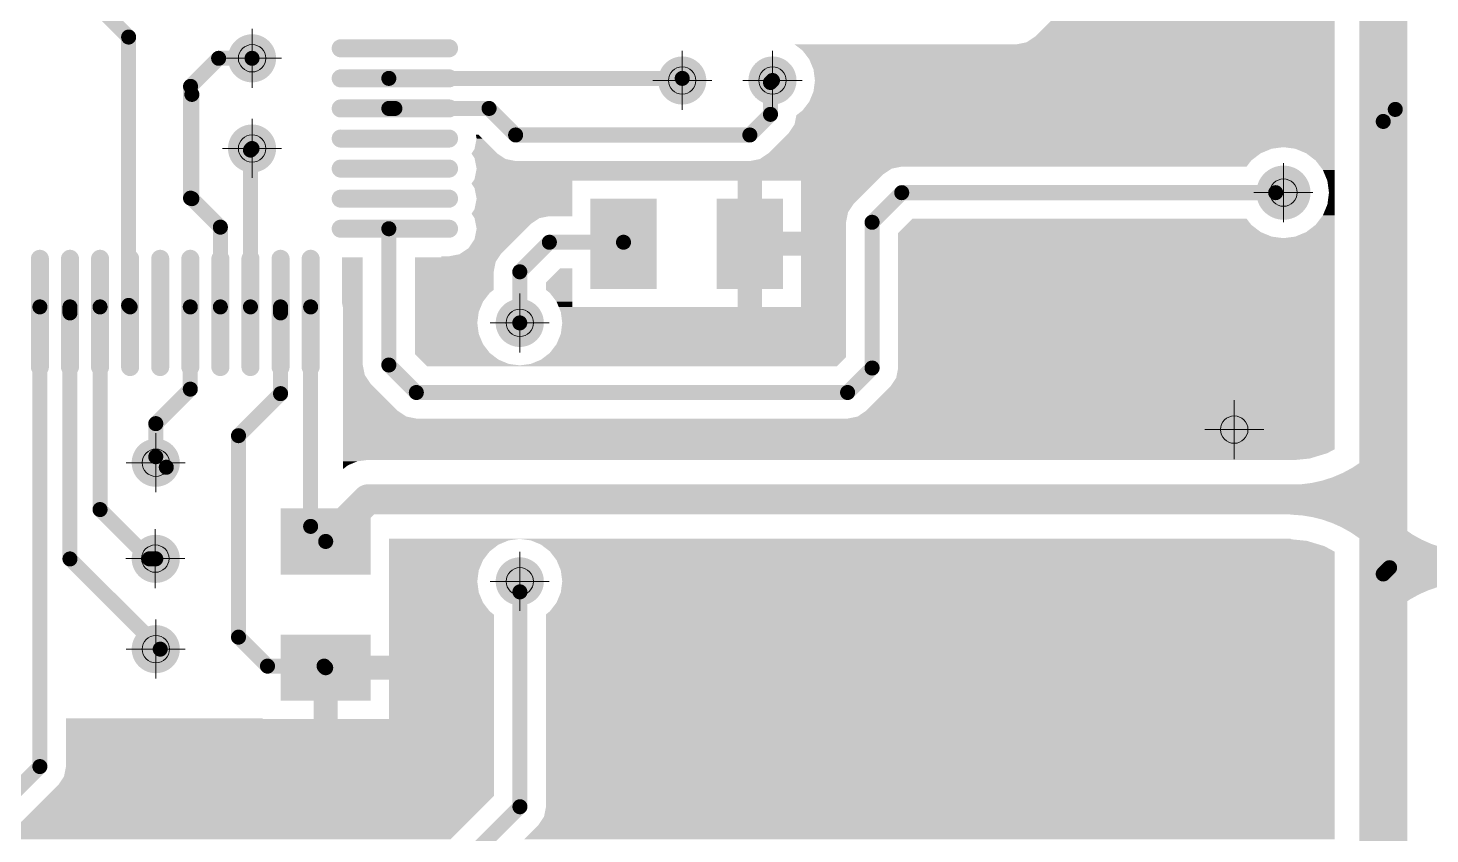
# Model space of a CAD drawing. Header units: inches. Extents: x -14 to 5184, y -66 to 1689.
# Drawn here: x 2067.41 to 2113.93, y 689.9 to 716.66 of the extents above; entities that cross this region are included whole.
import ezdxf

# ---------------------------------------------------------------- set-up
doc = ezdxf.new("R2010")
doc.units = ezdxf.units.IN
doc.header["$MEASUREMENT"] = 0
doc.layers.add('DRILL', color=7, linetype='Continuous', true_color=0xffffff)
doc.layers.add('Drill Gost', color=7, linetype='Continuous')
doc.layers.add('Poligon', color=7, linetype='Continuous')

# ---------------------------------------------------------------- blocks, each defined once
blk = doc.blocks.new('ROUND_4')
at = {"const_width": 0.015748}
blk.add_lwpolyline([(-0.007874, 0, 1), (0.007874, 0, 1)], format="xyb", close=True, dxfattribs=at)
blk = doc.blocks.new('ROUND_27')
at = {"const_width": 0.01772}
blk.add_lwpolyline([(-0.00886, 0, 1), (0.00886, 0, 1)], format="xyb", close=True, dxfattribs=at)
blk = doc.blocks.new('RECTANGLE_10')
blk.add_solid([(0.02165, 0.02953), (0.02165, -0.02953), (-0.02165, 0.02953), (-0.02165, -0.02953)])
blk = doc.blocks.new('OBLONG_9')
at = {"const_width": 0.01181}
blk.add_lwpolyline([(0, 0.03543), (0, -0.03543)], dxfattribs=at)
at = {"const_width": 0.00591}
for points in [[(-0.00295, 0.03543, 1), (0.00295, 0.03543, 1)], [(-0.00295, -0.03543, 1), (0.00295, -0.03543, 1)]]:
    blk.add_lwpolyline(points, format="xyb", close=True, dxfattribs=at)
blk = doc.blocks.new('OBLONG_14')
at = {"const_width": 0.01181}
blk.add_lwpolyline([(0.03543, 0), (-0.03543, 0)], dxfattribs=at)
at = {"const_width": 0.00591}
for points in [[(-0.03839, 0, 1), (-0.03248, 0, 1)], [(0.03248, 0, 1), (0.03839, 0, 1)]]:
    blk.add_lwpolyline(points, format="xyb", close=True, dxfattribs=at)
blk = doc.blocks.new('RECTANGLE_11')
blk.add_solid([(0.02953, 0.02165), (0.02953, -0.02165), (-0.02953, 0.02165), (-0.02953, -0.02165)])
blk = doc.blocks.new('ROUND_2')
at = {"const_width": 0.00984}
blk.add_lwpolyline([(-0.00492, 0, 1), (0.00492, 0, 1)], format="xyb", close=True, dxfattribs=at)
blk = doc.blocks.new('ROUND_5')
at = {"const_width": 0.00492}
blk.add_lwpolyline([(-0.00246, 0, 1), (0.00246, 0, 1)], format="xyb", close=True, dxfattribs=at)
blk = doc.blocks.new('ROUND_32')
at = {"const_width": 0.007874}
blk.add_lwpolyline([(-0.003937, 0, 1), (0.003937, 0, 1)], format="xyb", close=True, dxfattribs=at)

msp = doc.modelspace()

# ---------------------------------------------------------------- linework, layer by layer
for points, const_width in [([(2112.381, 713.5558), (2112.381, 718.966)], 1.5972), ([(2068.5582, 718.5472), (2070.7474, 716.3579)], 0.4991), ([(2070.7474, 707.4486), (2070.7474, 716.3579)], 0.4991), ([(2072.8021, 714.7201), (2073.7342, 715.6522)], 0.4991), ([(2073.7342, 715.6522), (2074.8427, 715.6522)], 0.4991), ([(2079.3825, 714.9856), (2089.1181, 714.9856)], 0.4991), ([(2092.047, 714.8495), (2092.1129, 714.9154)], 0.4991), ([(2092.047, 713.7914), (2092.047, 714.8495)], 0.4991), ([(2072.8021, 711.0093), (2072.8021, 714.7201)], 0.4991), ([(2072.8461, 710.9922), (2072.8461, 714.4542)], 0.4991), ([(2079.3825, 713.9873), (2079.5822, 713.9873)], 0.4991), ([(2079.5822, 713.9873), (2082.7082, 713.9873)], 0.4991), ([(2082.7082, 713.9873), (2083.589, 713.1065)], 0.4991), ([(2112.381, 701.0093), (2112.381, 713.5558)], 1.5972), ([(2112.381, 713.5558), (2112.7803, 713.9551)], 0.4991), ([(2091.3622, 713.1065), (2092.047, 713.7914)], 0.4991), ([(2083.589, 713.1065), (2091.3622, 713.1065)], 0.4991), ([(2074.7904, 712.6051), (2074.8427, 712.6573)], 0.4991), ([(2074.7904, 707.3987), (2074.7904, 712.6051)], 0.4991), ([(2095.4186, 710.2076), (2096.4024, 711.1913)], 0.4991), ([(2096.4024, 711.1913), (2108.8116, 711.1913)], 0.4991), ([(2072.8461, 710.9922), (2073.7922, 710.0461)], 0.4991), ([(2095.4186, 705.3703), (2095.4186, 710.2076)], 0.4991), ([(2073.7922, 707.3987), (2073.7922, 710.0461)], 0.4991), ([(2079.3825, 705.4696), (2079.3825, 709.9942)], 0.4991), ([(2083.7273, 708.5639), (2084.7088, 709.5453)], 0.4991), ([(2084.7088, 709.5453), (2087.1694, 709.5453)], 0.4991), ([(2083.7273, 706.8673), (2083.7273, 708.5639)], 0.4991), ([(2067.8025, 692.138), (2067.8025, 707.3987)], 0.4991), ([(2068.8008, 707.199), (2068.8008, 707.3987)], 0.4991), ([(2069.799, 700.671), (2069.799, 707.3987)], 0.4991), ([(2070.7474, 707.4486), (2070.7973, 707.3987)], 0.4991), ([(2072.7939, 704.6688), (2072.7939, 707.3987)], 0.4991), ([(2075.7887, 707.199), (2075.7887, 707.3987)], 0.4991), ([(2076.787, 700.1117), (2076.787, 707.3987)], 0.4991), ([(2068.8008, 699.0308), (2068.8008, 707.199)], 0.4991), ([(2075.7887, 704.519), (2075.7887, 707.199)], 0.4991), ([(2079.3825, 705.4696), (2080.2947, 704.5574)], 0.4991), ([(2094.6058, 704.5574), (2095.4186, 705.3703)], 0.4991), ([(2071.6482, 703.5231), (2072.7939, 704.6688)], 0.4991), ([(2074.3934, 703.1238), (2075.7887, 704.519)], 0.4991), ([(2080.2947, 704.5574), (2094.6058, 704.5574)], 0.4991), ([(2071.6482, 702.425), (2071.6482, 703.5231)], 0.4991), ([(2074.3934, 696.4353), (2074.3934, 703.1238)], 0.4991), ([(2071.6482, 702.425), (2071.9976, 702.0756)], 0.4991), ([(2112.381, 698.5317), (2112.381, 701.0093)], 1.5972), ([(2077.2866, 699.6121), (2078.6838, 701.0093)], 0.9983), ([(2078.6838, 701.0093), (2109.6723, 701.0093)], 0.9983), ([(2109.4721, 700.9983), (2109.6723, 701.0093)], 0.9983), ([(2109.6723, 701.0093), (2112.381, 701.0093)], 0.9983), ([(2069.799, 700.671), (2071.4354, 699.0347)], 0.4991), ([(2076.787, 700.1117), (2077.2866, 699.6121)], 0.4991), ([(2068.8008, 699.0308), (2071.7956, 696.036)], 0.4991), ([(2071.4354, 699.0347), (2071.6482, 699.0347)], 0.4991), ([(2071.6327, 699.0409), (2071.6482, 699.0347)], 0.4991), ([(2112.381, 677.1685), (2112.381, 698.5317)], 1.5972), ([(2112.5906, 698.7413), (2114.8729, 698.7413)], 0.9983), ([(2112.381, 698.5317), (2112.5906, 698.7413)], 0.4991), ([(2083.7324, 690.8044), (2083.7324, 697.938)], 0.4991), ([(2074.3934, 696.4353), (2075.3557, 695.473)], 0.4991), ([(2075.3557, 695.473), (2077.2329, 695.473)], 0.4991), ([(2077.2329, 695.473), (2077.2866, 695.4193)], 0.4991), ([(2066.6092, 690.9447), (2067.8025, 692.138)], 0.4991), ([(2081.2528, 688.3248), (2083.7324, 690.8044)], 0.4991)]:
    msp.add_lwpolyline(points, dxfattribs=dict(const_width=const_width))
at = {"const_width": 0.9983}
for points in [[(2109.6723, 701.0093, 0.1402358), (2111.9537, 701.8582)], [(2111.8597, 700.1383, 0.151806), (2109.3781, 700.9983)], [(2112.787, 699.6213, 0.1518059), (2115.2686, 698.7614)], [(2114.8729, 698.7413, 0.1343669), (2112.693, 697.9014)]]:
    msp.add_lwpolyline(points, format="xyb", dxfattribs=at)
at = {"layer": 'Drill Gost', "lineweight": 9, "transparency": 33554457}
for p, q in [((2074.8433, 715.6531), (2074.8433, 716.6323)), ((2074.8433, 715.6531), (2073.8641, 715.6531)), ((2074.8433, 715.6531), (2074.8433, 714.6738)), ((2074.8433, 715.6531), (2075.8226, 715.6531)), ((2089.1188, 714.916), (2089.1188, 715.8952)), ((2092.1138, 714.9163), (2092.1138, 715.8956)), ((2089.1188, 714.916), (2088.1396, 714.916)), ((2089.1188, 714.916), (2089.1188, 713.9367)), ((2089.1188, 714.916), (2090.0981, 714.916)), ((2092.1138, 714.9163), (2091.1346, 714.9163)), ((2092.1138, 714.9163), (2092.1138, 713.9371)), ((2092.1138, 714.9163), (2093.0931, 714.9163)), ((2074.8433, 712.6581), (2074.8433, 713.6373)), ((2074.8433, 712.6581), (2073.8641, 712.6581)), ((2074.8433, 712.6581), (2074.8433, 711.6788)), ((2074.8433, 712.6581), (2075.8226, 712.6581)), ((2109.0707, 711.1922), (2109.0707, 712.1715)), ((2109.0707, 711.1922), (2108.0914, 711.1922)), ((2109.0707, 711.1922), (2109.0707, 710.213)), ((2109.0707, 711.1922), (2110.0499, 711.1922)), ((2083.7281, 706.8682), (2083.7281, 707.8474)), ((2083.7281, 706.8682), (2082.7489, 706.8682)), ((2083.7281, 706.8682), (2083.7281, 705.8889)), ((2083.7281, 706.8682), (2084.7074, 706.8682)), ((2107.4376, 703.3247), (2107.4376, 704.304)), ((2071.6488, 702.226), (2071.6488, 703.2053)), ((2107.4376, 703.3247), (2106.4583, 703.3247)), ((2107.4376, 703.3247), (2107.4376, 702.3455)), ((2107.4376, 703.3247), (2108.4168, 703.3247)), ((2071.6488, 702.226), (2070.6695, 702.226)), ((2071.6488, 702.226), (2071.6488, 701.2468)), ((2071.6488, 702.226), (2072.628, 702.226)), ((2071.6333, 699.0416), (2071.6333, 700.0209)), ((2083.7281, 698.2874), (2083.7281, 699.2666)), ((2071.6333, 699.0416), (2070.6541, 699.0416)), ((2071.6333, 699.0416), (2071.6333, 698.0624)), ((2071.6333, 699.0416), (2072.6126, 699.0416)), ((2083.7281, 698.2874), (2082.7489, 698.2874)), ((2083.7281, 698.2874), (2083.7281, 697.3081)), ((2083.7281, 698.2874), (2084.7074, 698.2874)), ((2071.6488, 696.0366), (2071.6488, 697.0158)), ((2071.6488, 696.0366), (2070.6695, 696.0366)), ((2071.6488, 696.0366), (2071.6488, 695.0573)), ((2071.6488, 696.0366), (2072.628, 696.0366))]:
    msp.add_line(p, q, dxfattribs=at)
for centre in [(2074.8433, 715.6531), (2089.1188, 714.916), (2092.1138, 714.9163), (2074.8433, 712.6581), (2109.0707, 711.1922), (2083.7281, 706.8682), (2107.4376, 703.3247), (2071.6488, 702.226), (2071.6333, 699.0416), (2083.7281, 698.2874), (2071.6488, 696.0366)]:
    msp.add_circle(centre, 0.4542, dxfattribs=at)
at = {"layer": 'Poligon', "color": 252}
for points in [[(2100.8256, 716.3704), (2104.6053, 720.1501), (2110.77, 716.3704), (2110.77, 720.1501)], [(2093.1097, 715.9122), (2092.8428, 716.117), (2110.77, 715.9122), (2110.77, 716.117)], [(2100.2138, 716.117), (2100.5449, 716.1829), (2110.77, 716.117), (2110.77, 716.1829)], [(2100.5449, 716.1829), (2100.8256, 716.3704), (2110.77, 716.1829), (2110.77, 716.3704)], [(2093.3337, 715.6203), (2093.1097, 715.9122), (2110.77, 715.6203), (2110.77, 715.9122)], [(2093.4745, 715.2803), (2093.3337, 715.6203), (2110.77, 715.2803), (2110.77, 715.6203)], [(2093.5225, 714.9154), (2093.4745, 715.2803), (2110.77, 714.9154), (2110.77, 715.2803)], [(2093.4745, 714.5506), (2093.5225, 714.9154), (2110.77, 714.5506), (2110.77, 714.9154)], [(2093.1097, 713.9187), (2093.3337, 714.2106), (2110.77, 713.9187), (2110.77, 714.2106)], [(2093.3337, 714.2106), (2093.4745, 714.5506), (2110.77, 714.2106), (2110.77, 714.5506)], [(2092.8463, 713.4603), (2092.9065, 713.7627), (2110.77, 713.4603), (2110.77, 713.7627)], [(2092.9065, 713.7627), (2093.1097, 713.9187), (2110.77, 713.7627), (2110.77, 713.9187)], [(2092.6588, 713.1796), (2092.8463, 713.4603), (2110.77, 713.1796), (2110.77, 713.4603)], [(2082.2254, 712.6385), (2082.2951, 712.9891), (2082.8336, 712.6385), (2082.483, 712.9891)], [(2082.2951, 712.9891), (2082.2687, 713.1222), (2082.483, 712.9891), (2082.3499, 713.1222)], [(2092.1808, 712.7017), (2092.6588, 713.1796), (2110.77, 712.7017), (2110.77, 713.1796)], [(2082.1261, 712.4899), (2082.1294, 712.4948), (2082.9846, 712.4899), (2082.9773, 712.4948)], [(2082.2254, 712.3413), (2082.1261, 712.4899), (2083.2069, 712.3413), (2082.9846, 712.4899)], [(2082.1294, 712.4948), (2082.2254, 712.6385), (2082.9773, 712.4948), (2082.8336, 712.6385)], [(2082.2322, 712.3072), (2082.2254, 712.3413), (2083.2579, 712.3072), (2083.2069, 712.3413)], [(2082.2453, 712.2414), (2082.2322, 712.3072), (2083.589, 712.2414), (2083.2579, 712.3072)], [(2091.3622, 712.2414), (2091.4523, 712.2593), (2107.9879, 712.2414), (2108.0017, 712.2593)], [(2091.4523, 712.2593), (2091.6933, 712.3072), (2108.0017, 712.2593), (2108.0642, 712.3072)], [(2091.6933, 712.3072), (2091.9739, 712.4948), (2108.0642, 712.3072), (2108.3086, 712.4948)], [(2091.9739, 712.4948), (2091.9785, 712.4993), (2108.3086, 712.4948), (2108.3145, 712.4993)], [(2091.9785, 712.4993), (2092.1294, 712.6502), (2108.3145, 712.4993), (2108.6788, 712.6502)], [(2092.1294, 712.6502), (2092.1808, 712.7017), (2108.6788, 712.6502), (2109.0697, 712.7017)], [(2109.4606, 712.6502), (2109.0697, 712.7017), (2110.77, 712.6502), (2110.77, 712.7017)], [(2109.8248, 712.4993), (2109.4606, 712.6502), (2110.77, 712.4993), (2110.77, 712.6502)], [(2110.1376, 712.2593), (2109.8248, 712.4993), (2110.77, 712.2593), (2110.77, 712.4993)], [(2110.3777, 711.9465), (2110.1376, 712.2593), (2110.77, 711.9465), (2110.77, 712.2593)], [(2082.2254, 711.6402), (2082.2578, 711.8031), (2095.6277, 711.6402), (2095.7906, 711.8031)], [(2082.2821, 712.0565), (2082.2453, 712.2414), (2107.8461, 712.0565), (2107.9879, 712.2414)], [(2082.2578, 711.8031), (2082.2951, 711.9906), (2095.7906, 711.8031), (2096.0713, 711.9906)], [(2082.2951, 711.9908), (2082.2821, 712.0565), (2096.0719, 711.9908), (2096.4024, 712.0565)], [(2082.2951, 711.9906), (2082.2951, 711.9908), (2096.0713, 711.9906), (2096.0719, 711.9908)], [(2110.5285, 711.5822), (2110.3777, 711.9465), (2110.77, 711.5822), (2110.77, 711.9465)], [(2082.1261, 711.4916), (2082.1926, 711.5912), (2085.4723, 711.4916), (2085.4723, 711.5912)], [(2082.2254, 711.343), (2082.1261, 711.4916), (2085.4723, 711.343), (2085.4723, 711.4916)], [(2082.1926, 711.5912), (2082.1927, 711.5913), (2088.2675, 711.5912), (2088.2675, 711.5913)], [(2082.1927, 711.5913), (2082.2254, 711.6402), (2095.5788, 711.5913), (2095.6277, 711.6402)], [(2082.2951, 710.9925), (2082.2254, 711.343), (2085.4723, 710.9925), (2085.4723, 711.343)], [(2090.2641, 711.5912), (2090.2641, 711.5913), (2095.5787, 711.5912), (2095.5788, 711.5913)], [(2090.9629, 709.8941), (2090.9629, 711.5912), (2091.7615, 709.8941), (2091.7615, 711.5912)], [(2093.0593, 710.8194), (2093.0593, 711.5912), (2094.8069, 710.8194), (2095.5787, 711.5912)], [(2110.58, 711.1913), (2110.5285, 711.5822), (2110.77, 711.1913), (2110.77, 711.5822)], [(2082.2254, 710.6419), (2082.2951, 710.9925), (2085.4723, 710.6419), (2085.4723, 710.9925)], [(2110.5285, 710.8004), (2110.58, 711.1913), (2110.77, 710.8004), (2110.77, 711.1913)], [(2082.1261, 710.4934), (2082.2254, 710.6419), (2085.4723, 710.4934), (2085.4723, 710.6419)], [(2082.1815, 710.4105), (2082.1261, 710.4934), (2085.4723, 710.4105), (2085.4723, 710.4934)], [(2082.2254, 710.3448), (2082.1815, 710.4105), (2084.3784, 710.3448), (2084.7088, 710.4105)], [(2093.0593, 710.5387), (2093.0593, 710.8194), (2094.6193, 710.5387), (2094.8069, 710.8194)], [(2093.0593, 710.2076), (2093.0593, 710.5387), (2094.5535, 710.2076), (2094.6193, 710.5387)], [(2110.1376, 710.1234), (2110.3777, 710.4362), (2110.77, 710.1234), (2110.77, 710.4362)], [(2110.3777, 710.4362), (2110.5285, 710.8004), (2110.77, 710.4362), (2110.77, 710.8004)], [(2082.2254, 710.3446), (2082.2254, 710.3448), (2084.3777, 710.3446), (2084.3784, 710.3448)], [(2082.2627, 710.1571), (2082.2254, 710.3446), (2084.097, 710.1571), (2084.3777, 710.3446)], [(2082.2254, 709.6437), (2082.2951, 709.9942), (2083.5836, 709.6437), (2083.9341, 709.9942)], [(2082.2951, 709.9942), (2082.2627, 710.1571), (2083.9341, 709.9942), (2084.097, 710.1571)], [(2093.0593, 709.8941), (2093.0593, 710.2076), (2094.5535, 709.8941), (2094.5535, 710.2076)], [(2096.3179, 709.8834), (2096.5579, 710.1234), (2108.3145, 709.8834), (2108.0017, 710.1234)], [(2096.5579, 710.1234), (2096.7607, 710.3262), (2108.0017, 710.1234), (2107.8461, 710.3262)], [(2109.8248, 709.8834), (2110.1376, 710.1234), (2110.77, 709.8834), (2110.77, 710.1234)], [(2082.0268, 709.3465), (2082.2254, 709.6437), (2083.2864, 709.3465), (2083.5836, 709.6437)], [(2090.9629, 709.0955), (2090.9629, 709.8941), (2094.5535, 709.0955), (2094.5535, 709.8941)], [(2096.2838, 709.8493), (2096.3179, 709.8834), (2108.3968, 709.8493), (2108.3145, 709.8834)], [(2096.2838, 709.7325), (2096.2838, 709.8493), (2108.6788, 709.7325), (2108.3968, 709.8493)], [(2096.2838, 709.681), (2096.2838, 709.7325), (2109.0697, 709.681), (2108.6788, 709.7325)], [(2096.2838, 705.3703), (2096.2838, 709.681), (2110.77, 705.3703), (2110.77, 709.681)], [(2109.0697, 709.681), (2109.4606, 709.7325), (2110.77, 709.681), (2110.77, 709.7325)], [(2109.4606, 709.7325), (2109.8248, 709.8834), (2110.77, 709.7325), (2110.77, 709.8834)], [(2077.8275, 707.5407), (2077.8275, 709.0422), (2078.5174, 707.5407), (2078.5174, 709.0422)], [(2080.2477, 708.895), (2080.2477, 709.0422), (2082.928, 708.895), (2083.0264, 709.0422)], [(2081.1218, 709.0422), (2081.1218, 709.0782), (2083.0264, 709.0422), (2083.0504, 709.0782)], [(2081.3791, 709.0782), (2081.7296, 709.1479), (2083.0504, 709.0782), (2083.097, 709.1479)], [(2081.7296, 709.1479), (2081.7712, 709.1757), (2083.097, 709.1479), (2083.1156, 709.1757)], [(2081.7712, 709.1757), (2082.0268, 709.3465), (2083.1156, 709.1757), (2083.2864, 709.3465)], [(2090.9629, 707.3984), (2090.9629, 709.0955), (2091.7615, 707.3984), (2091.7615, 709.0955)], [(2093.0593, 707.3984), (2093.0593, 709.0955), (2094.5535, 707.3984), (2094.5535, 709.0955)], [(2080.2477, 708.5639), (2080.2477, 708.895), (2082.8622, 708.5639), (2082.928, 708.895)], [(2080.2477, 707.9651), (2080.2477, 708.5639), (2082.8622, 707.9651), (2082.8622, 708.5639)], [(2084.5925, 708.2056), (2085.0671, 708.6802), (2085.4723, 708.2056), (2085.4723, 708.6802)], [(2084.5925, 707.9651), (2084.5925, 708.2056), (2085.4723, 707.9651), (2085.4723, 708.2056)], [(2080.2477, 707.8641), (2080.2477, 707.9651), (2082.7306, 707.8641), (2082.8622, 707.9651)], [(2080.2477, 707.5721), (2080.2477, 707.8641), (2082.5066, 707.5721), (2082.7306, 707.8641)], [(2084.7241, 707.8641), (2084.5925, 707.9651), (2085.4723, 707.8641), (2085.4723, 707.9651)], [(2084.9481, 707.5721), (2084.7241, 707.8641), (2085.4723, 707.5721), (2085.4723, 707.8641)], [(2077.8557, 707.3987), (2077.8275, 707.5407), (2078.5174, 707.3987), (2078.5174, 707.5407)], [(2077.8557, 705.4696), (2077.8557, 707.3987), (2078.5174, 705.4696), (2078.5174, 707.3987)], [(2080.2477, 707.2321), (2080.2477, 707.5721), (2082.3657, 707.2321), (2082.5066, 707.5721)], [(2080.2477, 706.8673), (2080.2477, 707.2321), (2082.3177, 706.8673), (2082.3657, 707.2321)], [(2085.0201, 707.3984), (2084.9481, 707.5721), (2085.4723, 707.3984), (2085.4723, 707.5721)], [(2085.089, 707.2321), (2085.0201, 707.3984), (2094.5535, 707.2321), (2094.5535, 707.3984)], [(2085.137, 706.8673), (2085.089, 707.2321), (2094.5535, 706.8673), (2094.5535, 707.2321)], [(2088.8665, 707.3984), (2088.8665, 707.3985), (2089.6651, 707.3984), (2089.6651, 707.3985)], [(2080.2477, 706.5025), (2080.2477, 706.8673), (2082.3657, 706.5025), (2082.3177, 706.8673)], [(2085.089, 706.5025), (2085.137, 706.8673), (2094.5535, 706.5025), (2094.5535, 706.8673)], [(2080.2477, 706.1625), (2080.2477, 706.5025), (2082.5066, 706.1625), (2082.3657, 706.5025)], [(2084.9481, 706.1625), (2085.089, 706.5025), (2094.5535, 706.1625), (2094.5535, 706.5025)], [(2080.2477, 705.8705), (2080.2477, 706.1625), (2082.7306, 705.8705), (2082.5066, 706.1625)], [(2080.2477, 705.828), (2080.2477, 705.8705), (2082.786, 705.828), (2082.7306, 705.8705)], [(2080.4292, 705.6465), (2080.2477, 705.828), (2083.0225, 705.6465), (2082.786, 705.828)], [(2084.5392, 705.7287), (2084.7241, 705.8705), (2094.5535, 705.7287), (2094.5535, 705.8705)], [(2084.7241, 705.8705), (2084.9481, 706.1625), (2094.5535, 705.8705), (2094.5535, 706.1625)], [(2077.8557, 705.1386), (2077.8557, 705.4696), (2078.5832, 705.1386), (2078.5174, 705.4696)], [(2080.57, 705.5057), (2080.4292, 705.6465), (2083.3625, 705.5057), (2083.0225, 705.6465)], [(2080.618, 705.4577), (2080.57, 705.5057), (2083.7273, 705.4577), (2083.3625, 705.5057)], [(2080.6531, 705.4226), (2080.618, 705.4577), (2094.2474, 705.4226), (2094.2825, 705.4577)], [(2083.7273, 705.4577), (2084.0922, 705.5057), (2094.2825, 705.4577), (2094.3305, 705.5057)], [(2084.0922, 705.5057), (2084.4322, 705.6465), (2094.3305, 705.5057), (2094.4713, 705.6465)], [(2084.4322, 705.6465), (2084.5392, 705.7287), (2094.4713, 705.6465), (2094.5535, 705.7287)], [(2096.2179, 705.0392), (2096.2838, 705.3703), (2110.77, 705.0392), (2110.77, 705.3703)], [(2077.8557, 704.8579), (2077.8557, 705.1386), (2078.7708, 704.8579), (2078.5832, 705.1386)], [(2077.8557, 703.9457), (2077.8557, 704.8579), (2079.683, 703.9457), (2078.7708, 704.8579)], [(2096.0304, 704.7585), (2096.2179, 705.0392), (2110.77, 704.7585), (2110.77, 705.0392)], [(2095.2175, 703.9457), (2096.0304, 704.7585), (2110.77, 703.9457), (2110.77, 704.7585)], [(2077.8557, 703.7581), (2077.8557, 703.9457), (2079.9636, 703.7581), (2079.683, 703.9457)], [(2094.9369, 703.7581), (2095.2175, 703.9457), (2110.77, 703.7581), (2110.77, 703.9457)], [(2077.8557, 703.6923), (2077.8557, 703.7581), (2080.2947, 703.6923), (2079.9636, 703.7581)], [(2077.8557, 702.6738), (2077.8557, 703.6923), (2110.77, 702.6738), (2110.77, 703.6923)], [(2094.6058, 703.6923), (2094.9369, 703.7581), (2110.77, 703.6923), (2110.77, 703.7581)], [(2077.8557, 702.5413), (2077.8557, 702.6738), (2110.5221, 702.5413), (2110.77, 702.6738)], [(2077.8557, 702.364), (2077.8557, 702.5413), (2109.9374, 702.364), (2110.5221, 702.5413)], [(2077.8557, 702.3182), (2077.8557, 702.364), (2109.4731, 702.3182), (2109.9374, 702.364)], [(2077.8557, 702.2736), (2077.8557, 702.3182), (2078.345, 702.2736), (2078.6838, 702.3182)], [(2077.8557, 702.1429), (2077.8557, 702.2736), (2078.0293, 702.1429), (2078.345, 702.2736)], [(2077.8557, 702.0097), (2077.8557, 702.1429), (2077.8557, 702.0097), (2078.0293, 702.1429)], [(2079.383, 699.6964), (2079.383, 699.7003), (2109.3245, 699.6964), (2109.2945, 699.7003)], [(2079.383, 699.6483), (2079.383, 699.6964), (2083.3625, 699.6483), (2083.7273, 699.6964)], [(2083.7389, 699.6948), (2083.7273, 699.6964), (2109.3361, 699.6948), (2109.3245, 699.6964)], [(2083.832, 699.6826), (2083.7389, 699.6948), (2109.3357, 699.6826), (2109.3361, 699.6948)], [(2079.383, 699.5075), (2079.383, 699.6483), (2083.0225, 699.5075), (2083.3625, 699.6483)], [(2079.383, 699.2835), (2079.383, 699.5075), (2082.7306, 699.2835), (2083.0225, 699.5075)], [(2079.383, 698.9915), (2079.383, 699.2835), (2082.5066, 698.9915), (2082.7306, 699.2835)], [(2084.0922, 699.6483), (2083.832, 699.6826), (2109.6834, 699.6483), (2109.3357, 699.6826)], [(2084.1302, 699.6326), (2084.0922, 699.6483), (2109.8434, 699.6326), (2109.6834, 699.6483)], [(2084.4322, 699.5075), (2084.1302, 699.6326), (2110.2557, 699.5075), (2109.8434, 699.6326)], [(2084.5003, 699.4552), (2084.4322, 699.5075), (2110.4281, 699.4552), (2110.2557, 699.5075)], [(2084.7241, 699.2835), (2084.5003, 699.4552), (2110.7494, 699.2835), (2110.4281, 699.4552)], [(2084.7326, 699.2725), (2084.7241, 699.2835), (2110.77, 699.2725), (2110.7494, 699.2835)], [(2084.9481, 698.9915), (2084.7326, 699.2725), (2110.77, 698.9915), (2110.77, 699.2725)], [(2079.383, 698.6516), (2079.383, 698.9915), (2082.3657, 698.6516), (2082.5066, 698.9915)], [(2085.089, 698.6516), (2084.9481, 698.9915), (2110.77, 698.6516), (2110.77, 698.9915)], [(2079.383, 698.2867), (2079.383, 698.6516), (2082.3177, 698.2867), (2082.3657, 698.6516)], [(2085.137, 698.2867), (2085.089, 698.6516), (2110.77, 698.2867), (2110.77, 698.6516)], [(2079.3828, 697.5819), (2079.3828, 697.915), (2082.5066, 697.5819), (2082.3686, 697.915)], [(2079.383, 697.9219), (2079.383, 698.2867), (2082.3657, 697.9219), (2082.3177, 698.2867)], [(2079.383, 697.915), (2079.383, 697.9219), (2082.3686, 697.915), (2082.3657, 697.9219)], [(2084.9481, 697.5819), (2085.089, 697.9219), (2110.77, 697.5819), (2110.77, 697.9219)], [(2085.089, 697.9219), (2085.137, 698.2867), (2110.77, 697.9219), (2110.77, 698.2867)], [(2079.3828, 697.2899), (2079.3828, 697.5819), (2082.7306, 697.2899), (2082.5066, 697.5819)], [(2084.7241, 697.2899), (2084.9481, 697.5819), (2110.77, 697.2899), (2110.77, 697.5819)], [(2079.3828, 697.1851), (2079.3828, 697.2899), (2082.8672, 697.1851), (2082.7306, 697.2899)], [(2079.3828, 697.1164), (2079.3828, 697.1851), (2082.8672, 697.1164), (2082.8672, 697.1851)], [(2079.383, 695.8186), (2079.383, 697.1164), (2082.8672, 695.8186), (2082.8672, 697.1164)], [(2084.5975, 697.1928), (2084.7241, 697.2899), (2110.77, 697.1928), (2110.77, 697.2899)], [(2084.5975, 690.8044), (2084.5975, 697.1928), (2110.77, 690.8044), (2110.77, 697.1928)], [(2077.2866, 695.4193), (2077.2866, 695.8186), (2082.8672, 695.4193), (2082.8672, 695.8186)], [(2076.8873, 695.02), (2076.8873, 695.4193), (2082.8672, 695.02), (2082.8672, 695.4193)], [(2076.8873, 693.7223), (2076.8873, 695.02), (2077.6859, 693.7223), (2077.6859, 695.02)], [(2079.383, 693.7223), (2079.383, 695.02), (2082.8672, 693.7223), (2082.8672, 695.02)], [(2068.6676, 693.7223), (2068.6676, 693.7346), (2075.1902, 693.7223), (2075.1902, 693.7346)], [(2068.6676, 692.138), (2068.6676, 693.7223), (2082.8672, 692.138), (2082.8672, 693.7223)], [(2068.4142, 691.5263), (2068.6018, 691.807), (2082.8672, 691.5263), (2082.8672, 691.807)], [(2068.6018, 691.807), (2068.6676, 692.138), (2082.8672, 691.807), (2082.8672, 692.138)], [(2068.0507, 691.1628), (2068.4142, 691.5263), (2082.8672, 691.1628), (2082.8672, 691.5263)], [(2067.2209, 690.333), (2068.0507, 691.1628), (2082.0374, 690.333), (2082.8672, 691.1628)], [(2084.3441, 690.1927), (2084.5317, 690.4733), (2110.77, 690.1927), (2110.77, 690.4733)], [(2084.5317, 690.4733), (2084.5975, 690.8044), (2110.77, 690.4733), (2110.77, 690.8044)], [(2064.2993, 689.7209), (2064.658, 690.0796), (2081.4254, 689.7209), (2081.784, 690.0796)], [(2066.6092, 690.0796), (2066.9403, 690.1454), (2081.784, 690.0796), (2081.8499, 690.1454)], [(2066.9403, 690.1454), (2067.2209, 690.333), (2081.8499, 690.1454), (2082.0374, 690.333)], [(2083.8724, 689.7209), (2084.3441, 690.1927), (2110.77, 689.7209), (2110.77, 690.1927)]]:
    msp.add_solid(points, dxfattribs=at)

# ---------------------------------------------------------------- block references
at = {"xscale": 50.7125995, "yscale": 50.7125995, "zscale": 50.7125995}
for name, p in [('ROUND_5', (2070.7474, 716.3579)), ('ROUND_5', (2070.7474, 716.3579)), ('ROUND_4', (2074.8427, 715.6522)), ('OBLONG_14', (2079.5822, 715.9839)), ('ROUND_5', (2073.7342, 715.6522)), ('ROUND_5', (2073.7342, 715.6522)), ('ROUND_5', (2074.8427, 715.6522)), ('ROUND_4', (2089.1181, 714.9152)), ('ROUND_4', (2092.1129, 714.9154)), ('OBLONG_14', (2079.5822, 714.9856)), ('ROUND_5', (2079.3825, 714.9856)), ('ROUND_5', (2089.1181, 714.9856)), ('ROUND_5', (2092.047, 714.8495)), ('ROUND_5', (2092.047, 714.8495)), ('ROUND_5', (2092.1129, 714.9154)), ('ROUND_5', (2072.8021, 714.7201)), ('ROUND_5', (2072.8021, 714.7201)), ('ROUND_5', (2072.8461, 714.4542)), ('OBLONG_14', (2079.5822, 713.9873)), ('ROUND_5', (2079.3825, 713.9873)), ('ROUND_5', (2079.5822, 713.9873)), ('ROUND_5', (2079.5822, 713.9873)), ('ROUND_5', (2082.7082, 713.9873)), ('ROUND_5', (2082.7082, 713.9873)), ('ROUND_4', (2112.381, 713.5558)), ('ROUND_4', (2112.381, 713.5558)), ('ROUND_5', (2112.7803, 713.9551)), ('ROUND_5', (2092.047, 713.7914)), ('ROUND_5', (2092.047, 713.7914)), ('ROUND_5', (2112.381, 713.5558)), ('ROUND_4', (2074.8427, 712.6573)), ('OBLONG_14', (2079.5822, 712.9891)), ('ROUND_5', (2083.589, 713.1065)), ('ROUND_5', (2083.589, 713.1065)), ('ROUND_5', (2091.3622, 713.1065)), ('ROUND_5', (2091.3622, 713.1065)), ('ROUND_5', (2074.7904, 712.6051)), ('ROUND_5', (2074.7904, 712.6051)), ('ROUND_5', (2074.8427, 712.6573)), ('OBLONG_14', (2079.5822, 711.9908)), ('ROUND_27', (2109.0697, 711.1913)), ('ROUND_5', (2096.4024, 711.1913)), ('ROUND_5', (2096.4024, 711.1913)), ('ROUND_5', (2108.8116, 711.1913)), ('ROUND_5', (2072.8021, 711.0093)), ('ROUND_5', (2072.8461, 710.9922)), ('ROUND_5', (2072.8461, 710.9922)), ('OBLONG_14', (2079.5822, 710.9925)), ('RECTANGLE_10', (2087.1694, 709.4948)), ('RECTANGLE_10', (2091.3622, 709.4948)), ('ROUND_5', (2095.4186, 710.2076)), ('ROUND_5', (2095.4186, 710.2076)), ('ROUND_5', (2073.7922, 710.0461)), ('ROUND_5', (2073.7922, 710.0461)), ('OBLONG_14', (2079.5822, 709.9942)), ('ROUND_5', (2079.3825, 709.9942)), ('ROUND_5', (2084.7088, 709.5453)), ('ROUND_5', (2084.7088, 709.5453)), ('ROUND_5', (2087.1694, 709.5453)), ('OBLONG_9', (2067.8025, 707.199)), ('OBLONG_9', (2068.8008, 707.199)), ('OBLONG_9', (2069.799, 707.199)), ('OBLONG_9', (2070.7973, 707.199)), ('OBLONG_9', (2071.7956, 707.199)), ('OBLONG_9', (2072.7939, 707.199)), ('OBLONG_9', (2073.7922, 707.199)), ('OBLONG_9', (2074.7904, 707.199)), ('OBLONG_9', (2075.7887, 707.199)), ('OBLONG_9', (2076.787, 707.199)), ('ROUND_5', (2083.7273, 708.5639)), ('ROUND_5', (2083.7273, 708.5639)), ('ROUND_5', (2067.8025, 707.3987)), ('ROUND_5', (2068.8008, 707.3987)), ('ROUND_5', (2069.799, 707.3987)), ('ROUND_5', (2070.7474, 707.4486)), ('ROUND_5', (2070.7474, 707.4486)), ('ROUND_5', (2070.7973, 707.3987)), ('ROUND_5', (2072.7939, 707.3987)), ('ROUND_5', (2073.7922, 707.3987)), ('ROUND_5', (2074.7904, 707.3987)), ('ROUND_5', (2075.7887, 707.3987)), ('ROUND_5', (2076.787, 707.3987)), ('ROUND_4', (2083.7273, 706.8673)), ('ROUND_5', (2068.8008, 707.199)), ('ROUND_5', (2068.8008, 707.199)), ('ROUND_5', (2075.7887, 707.199)), ('ROUND_5', (2075.7887, 707.199)), ('ROUND_5', (2083.7273, 706.8673)), ('ROUND_5', (2079.3825, 705.4696)), ('ROUND_5', (2079.3825, 705.4696)), ('ROUND_5', (2095.4186, 705.3703)), ('ROUND_5', (2095.4186, 705.3703)), ('ROUND_5', (2072.7939, 704.6688)), ('ROUND_5', (2072.7939, 704.6688)), ('ROUND_5', (2075.7887, 704.519)), ('ROUND_5', (2075.7887, 704.519)), ('ROUND_5', (2080.2947, 704.5574)), ('ROUND_5', (2080.2947, 704.5574)), ('ROUND_5', (2094.6058, 704.5574)), ('ROUND_5', (2094.6058, 704.5574)), ('ROUND_4', (2107.4365, 703.3239)), ('ROUND_5', (2071.6482, 703.5231)), ('ROUND_5', (2071.6482, 703.5231)), ('ROUND_4', (2071.6482, 702.2253)), ('ROUND_5', (2074.3934, 703.1238)), ('ROUND_5', (2074.3934, 703.1238)), ('ROUND_5', (2071.6482, 702.425)), ('ROUND_5', (2071.6482, 702.425)), ('ROUND_5', (2071.9976, 702.0756)), ('ROUND_2', (2111.9537, 701.8582)), ('ROUND_4', (2112.381, 701.0093)), ('ROUND_4', (2112.381, 701.0093)), ('ROUND_2', (2078.6838, 701.0093)), ('ROUND_2', (2078.6838, 701.0093)), ('ROUND_2', (2109.3781, 700.9983)), ('ROUND_2', (2109.4721, 700.9983)), ('ROUND_2', (2109.6723, 701.0093)), ('ROUND_2', (2109.6723, 701.0093)), ('ROUND_2', (2109.6723, 701.0093)), ('ROUND_2', (2109.6723, 701.0093)), ('ROUND_2', (2112.381, 701.0093)), ('ROUND_5', (2069.799, 700.671)), ('ROUND_5', (2069.799, 700.671)), ('RECTANGLE_11', (2077.2866, 699.6121)), ('ROUND_2', (2111.8597, 700.1383)), ('ROUND_5', (2076.787, 700.1117)), ('ROUND_5', (2076.787, 700.1117)), ('ROUND_4', (2071.6482, 699.0347)), ('ROUND_2', (2077.2866, 699.6121)), ('ROUND_5', (2077.2866, 699.6121)), ('ROUND_2', (2112.787, 699.6213)), ('ROUND_5', (2068.8008, 699.0308)), ('ROUND_5', (2068.8008, 699.0308)), ('ROUND_5', (2071.4354, 699.0347)), ('ROUND_5', (2071.4354, 699.0347)), ('ROUND_5', (2071.6327, 699.0409)), ('ROUND_5', (2071.6482, 699.0347)), ('ROUND_5', (2071.6482, 699.0347)), ('ROUND_4', (2112.381, 698.5317)), ('ROUND_4', (2112.381, 698.5317)), ('ROUND_2', (2112.5906, 698.7413)), ('ROUND_4', (2083.7273, 698.2867)), ('ROUND_5', (2112.381, 698.5317)), ('ROUND_5', (2112.5906, 698.7413)), ('ROUND_2', (2112.693, 697.9014)), ('ROUND_5', (2083.7324, 697.938)), ('ROUND_4', (2071.6482, 696.036)), ('ROUND_5', (2074.3934, 696.4353)), ('ROUND_5', (2074.3934, 696.4353)), ('RECTANGLE_11', (2077.2866, 695.4193)), ('ROUND_5', (2071.7956, 696.036)), ('ROUND_5', (2075.3557, 695.473)), ('ROUND_5', (2075.3557, 695.473)), ('ROUND_5', (2077.2329, 695.473)), ('ROUND_5', (2077.2329, 695.473)), ('ROUND_5', (2077.2866, 695.4193)), ('ROUND_5', (2067.8025, 692.138)), ('ROUND_5', (2067.8025, 692.138)), ('ROUND_5', (2083.7324, 690.8044)), ('ROUND_5', (2083.7324, 690.8044))]:
    msp.add_blockref(name, p, dxfattribs=at)
at = {"layer": 'DRILL', "color": 1, "xscale": 50.7125995, "yscale": 50.7125995, "zscale": 50.7125995}
for p in [(2074.8427, 715.6522), (2089.1181, 714.9152), (2092.1129, 714.9154), (2074.8427, 712.6573), (2109.0697, 711.1913), (2083.7273, 706.8673), (2107.4365, 703.3239), (2071.6482, 702.2253), (2071.6482, 699.0347), (2083.7273, 698.2867), (2071.6482, 696.036)]:
    msp.add_blockref('ROUND_32', p, dxfattribs=at)

doc.saveas('drawing.dxf')
